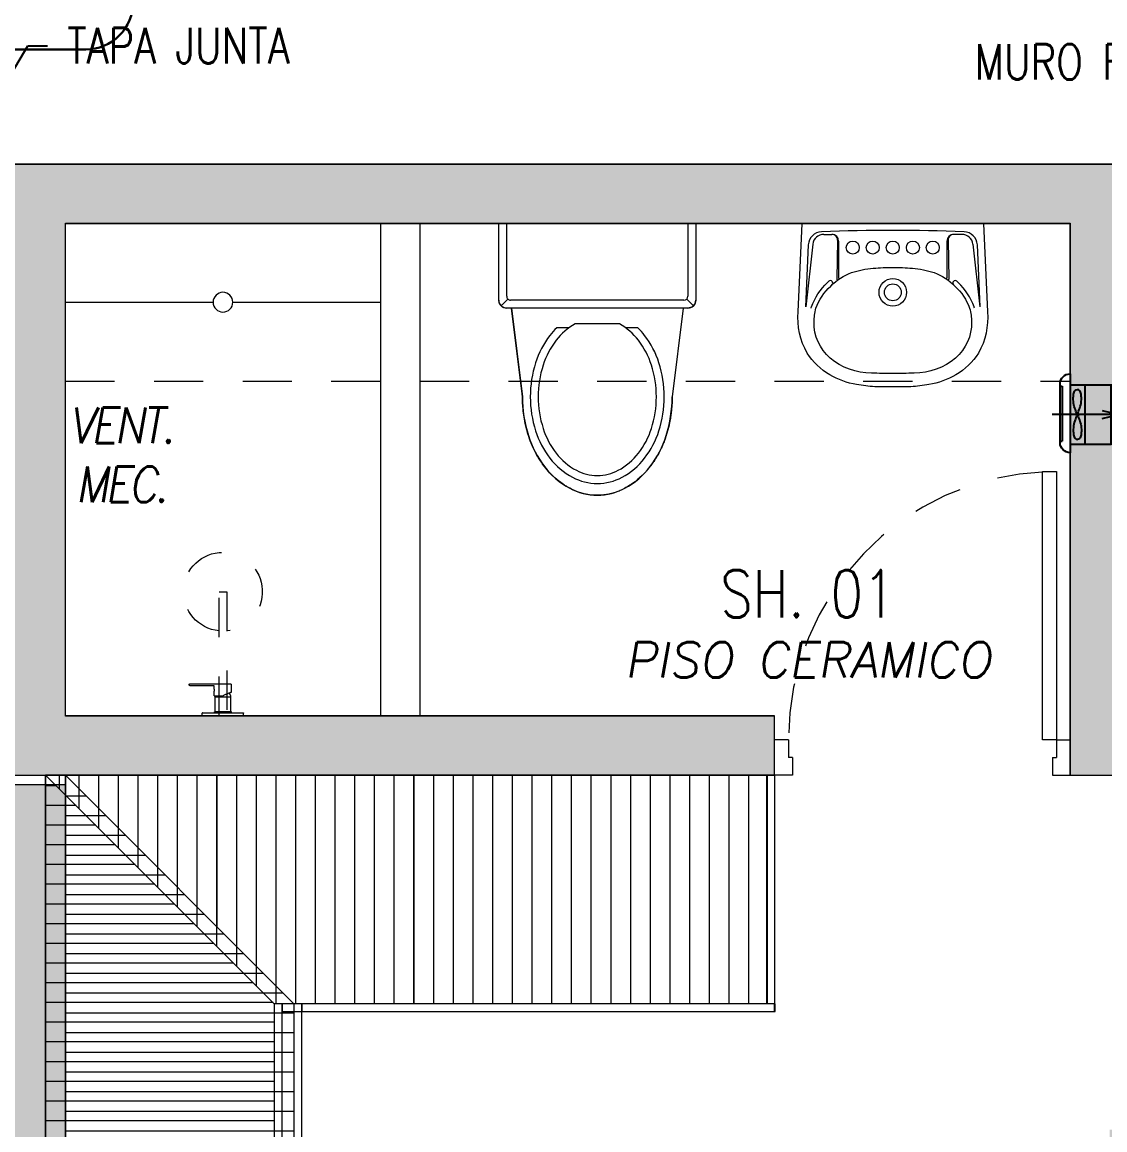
# Model space of a CAD drawing. Header units: millimetres. Extents: x -3 to 53, y -110 to 39.
# Drawn here: x 27.091 to 29.838, y 26.075 to 28.885 of the extents above; entities that cross this region are included whole.
import ezdxf
from ezdxf import colors
from ezdxf.entities.mleader import LeaderData, LeaderLine
from ezdxf.enums import TextEntityAlignment as Align
from ezdxf.math import Vec2, Vec3

# ---------------------------------------------------------------- set-up
doc = ezdxf.new("R2010")
doc.units = ezdxf.units.MM
doc.linetypes.add('HIDDEN2', pattern=[0.1875, 0.125, -0.0625])
for name, color, linetype in [('A-EST HATCH', 8, 'Continuous'), ('A-EST PLACAS', 8, 'Continuous'), ('A-LINEAS', 8, 'Continuous'), ('A-MURO BAJO', 8, 'Continuous'), ('A-PROYECCIONES', 8, 'HIDDEN2'), ('A-SANITARIOS', 8, 'Continuous'), ('A-TEXTO-ACABADO PISO', 8, 'Continuous'), ('A-TEXTO-INDICACIONES', 8, 'Continuous'), ('DLP_MOBILIARIO', 8, 'Continuous'), ('DLP_MOBILIARIO FIJO', 8, 'Continuous'), ('DLP_TEXTO AMBIENTE', 8, 'Continuous'), ('L-06_EQ-FIN-CONT', 8, 'Continuous'), ('L3 Equipos y Ductos', 8, 'Continuous'), ('L4 Linea mediana', 8, 'Continuous'), ('L6 Linea fina', 8, 'Continuous')]:
    doc.layers.add(name, color=color, linetype=linetype)
doc.layers.add('A-MUROS', color=8, linetype='Continuous', lineweight=30)
doc.layers.add('MQ.CANALI DYA', color=3, linetype='LINEAPERPEN', lineweight=30)
doc.styles.add('ROMANS', font='ROMANS.shx', dxfattribs={"oblique": 10})
doc.styles.get("Standard").update_dxf_attribs({"font": 'arial.ttf'})
doc.styles.add('TXT_COTAS', font='romans.shx', dxfattribs={"width": 0.8})
doc.linetypes.add('LINEAPERPEN', pattern='A,0.75,-0.2,["I",Standard,S=0.12,R=0.09,X=0,Y=-0.06],-0.25', length=1.2)

# ---------------------------------------------------------------- blocks, each defined once
blk = doc.blocks.new('EST.P1')
at = {"layer": 'A-EST HATCH', "lineweight": 0}
h = blk.add_hatch(color=8, dxfattribs=at)
h.dxf.hatch_style = 1
h.paths.add_polyline_path([(9.15, 0.06), (9.15, 6.125), (10.65, 6.125), (10.65, 5.375), (10.8, 5.375), (10.8, 6.325), (9, 6.325), (9, 5.45), (7.5, 5.45), (7.5, 5.95), (7.35, 5.95), (7.35, 5.25), (9, 5.25), (9, 0.06)])
h.paths.add_polyline_path([(30.25, 10.125), (28.65, 10.125), (28.65, 13.225), (29.85, 13.225), (29.85, 13.375), (28.5, 13.375), (28.5, 9.975), (30.25, 9.975)])
h.paths.add_polyline_path([(31.05, 13.375), (31.2, 13.375), (31.2, 9.975), (31.05, 9.975)])
h.paths.add_polyline_path([(36.55, 13.85), (36.85, 13.85), (36.85, 13.7), (36.7, 13.7), (36.7, 10.625), (36.55, 10.625)])
h.paths.add_polyline_path([(33.6, 13.225), (33.6, 10.125), (32, 10.125), (32, 9.975), (33.75, 9.975), (33.75, 13.375), (32.4, 13.375), (32.4, 13.225)])
h.paths.add_polyline_path([(42.85, 13.7), (43.45, 13.7), (43.45, 13.85), (42.7, 13.85), (42.7, 10.45), (43.85, 10.45), (43.85, 10.6), (42.85, 10.6)])
h.paths.add_polyline_path([(44.65, 13.85), (44.65, 10.45), (44.8, 10.45), (44.8, 13.85)])
h.paths.add_polyline_path([(45.6, 10.6), (47.2, 10.6), (47.2, 13.7), (46, 13.7), (46, 13.85), (47.35, 13.85), (47.35, 10.45), (45.6, 10.45)])
h.paths.add_polyline_path([(42.85, 0.15), (43.45, 0.15), (43.45, 0), (42.7, 0), (42.7, 3.4), (43.85, 3.4), (43.85, 3.25), (42.85, 3.25)])
h.paths.add_polyline_path([(44.65, 0), (44.65, 3.4), (44.8, 3.4), (44.8, 0)])
h.paths.add_polyline_path([(45.6, 3.25), (47.2, 3.25), (47.2, 0.15), (46, 0.15), (46, 0), (47.35, 0), (47.35, 3.4), (45.6, 3.4)])
h.paths.add_polyline_path([(40, 3.5), (39.85, 3.5), (39.85, 0.15), (39.7, 0.15), (39.7, 0), (40, 0)])
h.paths.add_polyline_path([(30.25, 3.725), (28.65, 3.725), (28.65, 0.625), (29.85, 0.625), (29.85, 0.475), (28.5, 0.475), (28.5, 3.875), (30.25, 3.875)])
h.paths.add_polyline_path([(31.05, 0.475), (31.2, 0.475), (31.2, 3.875), (31.05, 3.875)])
h.paths.add_polyline_path([(36.55, 0), (36.85, 0), (36.85, 0.15), (36.7, 0.15), (36.7, 3.225), (36.55, 3.225)])
h.paths.add_polyline_path([(33.6, 0.625), (33.6, 3.725), (32, 3.725), (32, 3.875), (33.75, 3.875), (33.75, 0.475), (32.4, 0.475), (32.4, 0.625)])
h.paths.add_polyline_path([(17.1, 10.125), (18.7, 10.125), (18.7, 13.225), (17.5, 13.225), (17.5, 13.375), (18.85, 13.375), (18.85, 9.975), (17.1, 9.975)])
h.paths.add_polyline_path([(16.3, 13.375), (16.15, 13.375), (16.15, 9.975), (16.3, 9.975)])
h.paths.add_polyline_path([(10.5, 13.85), (10.5, 13.7), (10.65, 13.7), (10.65, 10.625), (10.8, 10.625), (10.8, 13.85)])
h.paths.add_polyline_path([(13.75, 13.225), (13.75, 10.125), (15.35, 10.125), (15.35, 9.975), (13.6, 9.975), (13.6, 13.375), (14.95, 13.375), (14.95, 13.225)])
h.paths.add_polyline_path([(9, 8.6), (7.35, 8.6), (7.35, 7.9), (7.5, 7.9), (7.5, 8.4), (9, 8.4), (9, 7.525), (10.8, 7.525), (10.8, 8.475), (10.65, 8.475), (10.65, 7.725), (9.15, 7.725), (9.15, 13.79), (9, 13.79)])
h.paths.add_polyline_path([(4.5, 13.7), (3.9, 13.7), (3.9, 13.85), (4.65, 13.85), (4.65, 10.45), (3.5, 10.45), (3.5, 10.6), (4.5, 10.6)])
h.paths.add_polyline_path([(2.7, 13.85), (2.7, 10.45), (2.55, 10.45), (2.55, 13.85)])
h.paths.add_polyline_path([(1.75, 10.6), (0.15, 10.6), (0.15, 13.7), (1.35, 13.7), (1.35, 13.85), (0, 13.85), (0, 10.45), (1.75, 10.45)])
h.paths.add_polyline_path([(2.7, 0), (2.7, 3.4), (2.55, 3.4), (2.55, 0)])
h.paths.add_polyline_path([(1.75, 3.25), (0.15, 3.25), (0.15, 0.15), (1.35, 0.15), (1.35, 0), (0, 0), (0, 3.4), (1.75, 3.4)])
h.paths.add_polyline_path([(7.35, 3.5), (7.5, 3.5), (7.5, 0.15), (7.65, 0.15), (7.65, 0), (7.35, 0)])
h.paths.add_polyline_path([(17.1, 3.725), (18.7, 3.725), (18.7, 0.625), (17.5, 0.625), (17.5, 0.475), (18.85, 0.475), (18.85, 3.875), (17.1, 3.875)])
h.paths.add_polyline_path([(16.3, 0.475), (16.15, 0.475), (16.15, 3.875), (16.3, 3.875)])
h.paths.add_polyline_path([(10.8, 0), (10.5, 0), (10.5, 0.15), (10.65, 0.15), (10.65, 3.225), (10.8, 3.225)])
h.paths.add_polyline_path([(13.75, 0.625), (13.75, 3.725), (15.35, 3.725), (15.35, 3.875), (13.6, 3.875), (13.6, 0.475), (14.95, 0.475), (14.95, 0.625)])
h.paths.add_polyline_path([(38.35, 6.325), (36.55, 6.325), (36.55, 5.375), (36.7, 5.375), (36.7, 6.125), (38.2, 6.125), (38.2, 0.06), (38.35, 0.06), (38.35, 5.25), (40, 5.25), (40, 5.95), (39.85, 5.95), (39.85, 5.45), (38.35, 5.45)])
h.paths.add_polyline_path([(4.65, 0), (4.65, 3.4), (3.5, 3.4), (3.5, 3.25), (4.5, 3.25), (4.5, 0.15), (3.9, 0.15), (3.9, 0)])
h.paths.add_polyline_path([(1.7468, 8.35), (1.6, 8.35), (1.6, 9.55), (3.75, 9.55), (3.75, 9.4), (3.3, 9.4), (3.3, 7.8), (3.1, 7.8), (3.1, 9.4), (1.75, 9.4), (1.75, 8.35)], flags=17)
h.paths.add_polyline_path([(1.7468, 5.5), (1.6, 5.5), (1.6, 4.3), (3.75, 4.3), (3.75, 4.45), (3.3, 4.45), (3.3, 6.05), (3.1, 6.05), (3.1, 4.45), (1.75, 4.45), (1.75, 5.5)], flags=17)
h.paths.add_polyline_path([(7.5001, 7), (4.65, 7), (4.65, 9.55), (4.5, 9.55), (4.5, 7), (1.75, 7), (1.75, 7.6), (1.6, 7.6), (1.6, 7), (-1.15, 7), (-1.15, 11.05), (-1.35, 11.05), (-1.35, 2.8), (-1.15, 2.8), (-1.15, 6.85), (1.6, 6.85), (1.6, 6.25), (1.75, 6.25), (1.75, 6.85), (4.5, 6.85), (4.5, 4.3), (4.65, 4.3), (4.65, 6.85), (7.5001, 6.85)])
h.paths.add_polyline_path([(7.35, 13.85), (7.35, 10.35), (7.5, 10.35), (7.5, 13.7), (7.65, 13.7), (7.65, 13.85)])
h.paths.add_polyline_path([(38.35, 13.79), (38.35, 8.6), (40, 8.6), (40, 7.9), (39.85, 7.9), (39.85, 8.4), (38.35, 8.4), (38.35, 7.525), (36.55, 7.525), (36.55, 8.475), (36.7, 8.475), (36.7, 7.725), (38.2, 7.725), (38.2, 13.79)])
h.paths.add_polyline_path([(45.75, 7), (48.5, 7), (48.5, 11.05), (48.7, 11.05), (48.7, 2.8), (48.5, 2.8), (48.5, 6.85), (45.75, 6.85), (45.75, 6.25), (45.6, 6.25), (45.6, 6.85), (42.85, 6.85), (42.85, 4.3), (42.7, 4.3), (42.7, 6.85), (39.8499, 6.85), (39.8499, 7), (42.7, 7), (42.7, 9.55), (42.85, 9.55), (42.85, 7), (45.6, 7), (45.6, 7.6), (45.75, 7.6)])
h.paths.add_polyline_path([(40, 13.85), (39.7, 13.85), (39.7, 13.7), (39.85, 13.7), (39.85, 10.35), (40, 10.35)])
h.paths.add_polyline_path([(45.6032, 8.35), (45.75, 8.35), (45.75, 9.55), (43.6, 9.55), (43.6, 9.4), (44.05, 9.4), (44.05, 7.8), (44.25, 7.8), (44.25, 9.4), (45.6, 9.4), (45.6, 8.35)], flags=17)
h.paths.add_polyline_path([(45.6032, 5.5), (45.75, 5.5), (45.75, 4.3), (43.6, 4.3), (43.6, 4.45), (44.05, 4.45), (44.05, 6.05), (44.25, 6.05), (44.25, 4.45), (45.6, 4.45), (45.6, 5.5)], flags=17)
h.paths.add_polyline_path([(25.35, 7.525), (25.5, 7.525), (25.5, 11.225), (25.35, 11.225)])
h.paths.add_polyline_path([(21.1, 7.525), (11.7, 7.525), (11.7, 7.675), (15.25, 7.675), (15.25, 9.075), (15.45, 9.075), (15.45, 7.675), (18.35, 7.675), (18.35, 9.075), (18.5, 9.075), (18.5, 7.675), (20.9, 7.675), (20.9, 8.925), (19.25, 8.925), (19.25, 9.075), (21.525, 9.075), (21.525, 8.925), (21.1, 8.925)])
h.paths.add_polyline_path([(21.55, 7.525), (23.65, 7.525), (23.65, 7.675), (21.7, 7.675), (21.7, 11.075), (23.65, 11.075), (23.65, 11.225), (21.7, 11.225), (21.7, 13.375), (20.85, 13.375), (20.85, 13.225), (21.55, 13.225)])
h.paths.add_polyline_path([(26.25, 8.925), (26.25, 7.525), (35.65, 7.525), (35.65, 7.675), (32.1, 7.675), (32.1, 9.075), (31.9, 9.075), (31.9, 7.675), (29, 7.675), (29, 9.075), (28.85, 9.075), (28.85, 7.675), (26.45, 7.675), (26.45, 8.925), (28.1, 8.925), (28.1, 9.075), (25.875, 9.075), (25.875, 8.925)])
h.paths.add_polyline_path([(25.85, 13.225), (26.5, 13.225), (26.5, 13.375), (25.65, 13.375), (25.65, 7.525), (25.85, 7.525)])
h.paths.add_polyline_path([(25.65, 4.75), (25.65, 0.475), (26.5, 0.475), (26.5, 0.625), (25.85, 0.625), (25.85, 4.75)])
h.paths.add_polyline_path([(27.65, 4.775), (27.65, 4.925), (25.85, 4.925), (25.85, 6.175), (28.4, 6.175), (28.4, 4.775), (28.55, 4.775), (28.55, 6.175), (31.9, 6.175), (31.9, 4.775), (32.1, 4.775), (32.1, 6.175), (35.65, 6.175), (35.65, 6.325), (25.65, 6.325), (25.65, 4.775)])
h.paths.add_polyline_path([(19.7, 4.775), (19.7, 4.925), (21.5, 4.925), (21.5, 6.175), (18.95, 6.175), (18.95, 4.775), (18.8, 4.775), (18.8, 6.175), (15.45, 6.175), (15.45, 4.775), (15.25, 4.775), (15.25, 6.175), (11.7, 6.175), (11.7, 6.325), (21.7, 6.325), (21.7, 4.775)])
h.paths.add_polyline_path([(22.7, 1.025), (25.35, 1.025), (25.35, 3.675), (23, 3.675), (23, 4.225), (22.7, 4.225), (22.7, 4.375), (23.15, 4.375), (23.15, 3.825), (25.35, 3.825), (25.35, 6.175), (24.15, 6.175), (24.15, 6.325), (25.5, 6.325), (25.5, 0.875), (22.7, 0.875)])
h.paths.add_polyline_path([(21.7, 0.475), (20.85, 0.475), (20.85, 0.625), (21.55, 0.625), (21.55, 4.75), (21.7, 4.75)])
at = {"layer": 'A-EST PLACAS', "color": 8, "lineweight": 0}
for points in [[(27.65, 4.775), (27.65, 4.925), (25.85, 4.925), (25.85, 6.175), (28.4, 6.175), (28.4, 4.775), (28.55, 4.775), (28.55, 6.175), (31.9, 6.175), (31.9, 4.775), (32.1, 4.775), (32.1, 6.175), (35.65, 6.175), (35.65, 6.325), (25.65, 6.325), (25.65, 4.775)], [(25.65, 4.75), (25.65, 0.475), (26.5, 0.475), (26.5, 0.625), (25.85, 0.625), (25.85, 4.75)]]:
    blk.add_lwpolyline(points, close=True, dxfattribs=at)
blk = doc.blocks.new('SIFON JET_PLANTA')
at = {"color": 8, "lineweight": 0, "extrusion": (-2.64698e-23, 6.61744e-24, -1)}
for p, q in [((-0.215, 0.2278, 0), (-0.2149, 0.2323, 0)), ((-0.215, 0.2234, 0), (-0.215, 0.2278, 0)), ((-0.2149, 0.2323, 0), (-0.2142, 0.2356, 0)), ((-0.2142, 0.2356, 0), (-0.2129, 0.239, 0)), ((-0.2129, 0.239, 0), (-0.211, 0.2419, 0)), ((-0.211, 0.2419, 0), (-0.2091, 0.2441, 0)), ((-0.2091, 0.2441, 0), (-0.2077, 0.2455, 0)), ((-0.2077, 0.2455, 0), (-0.2055, 0.247, 0)), ((-0.2055, 0.247, 0), (-0.2007, 0.2492, 0)), ((-0.2007, 0.2492, 0), (-0.195, 0.25, 0)), ((-0.195, 0.25, 0), (-0.195, 0.25, 0)), ((-0.195, 0.25, 0), (-0.1605, 0.25, 0)), ((-0.1605, 0.25, 0), (-0.0975, 0.25, 0)), ((-0.0975, 0.25, 0), (-0.0323, 0.25, 0)), ((-0.0323, 0.25, 0), (0, 0.25, 0)), ((0, 0.25, 0), (0, -0.25, 0)), ((-0.4322, 0.191, 0), (-0.215, 0.2181, 0)), ((-0.215, 0.2181, 0), (-0.215, 0.2234, 0)), ((-0.5693, 0.1629, 0), (-0.5517, 0.1703, 0)), ((-0.5517, 0.1703, 0), (-0.5465, 0.1722, 0)), ((-0.5465, 0.1722, 0), (-0.5385, 0.1749, 0)), ((-0.5385, 0.1749, 0), (-0.5346, 0.176, 0)), ((-0.5346, 0.176, 0), (-0.5265, 0.1784, 0)), ((-0.5265, 0.1784, 0), (-0.5216, 0.1797, 0)), ((-0.5216, 0.1797, 0), (-0.5148, 0.1813, 0)), ((-0.5148, 0.1813, 0), (-0.5079, 0.1829, 0)), ((-0.5079, 0.1829, 0), (-0.5016, 0.1842, 0)), ((-0.5016, 0.1842, 0), (-0.4865, 0.1867, 0)), ((-0.4865, 0.1867, 0), (-0.4763, 0.188, 0)), ((-0.4763, 0.188, 0), (-0.4726, 0.1884, 0)), ((-0.4726, 0.1884, 0), (-0.4636, 0.1892, 0)), ((-0.4636, 0.1892, 0), (-0.4549, 0.1897, 0)), ((-0.4549, 0.1897, 0), (-0.449, 0.1899, 0)), ((-0.449, 0.1899, 0), (-0.44, 0.19, 0)), ((-0.44, 0.19, 0), (-0.4322, 0.191, 0)), ((-0.6106, 0.1389, 0), (-0.6061, 0.142, 0)), ((-0.6061, 0.142, 0), (-0.6, 0.1461, 0)), ((-0.6, 0.1461, 0), (-0.5963, 0.1484, 0)), ((-0.5963, 0.1484, 0), (-0.5908, 0.1517, 0)), ((-0.5908, 0.1517, 0), (-0.5862, 0.1543, 0)), ((-0.5862, 0.1543, 0), (-0.5794, 0.158, 0)), ((-0.5794, 0.158, 0), (-0.5693, 0.1629, 0)), ((-0.6453, 0.108, 0), (-0.6386, 0.1152, 0)), ((-0.6386, 0.1152, 0), (-0.6326, 0.121, 0)), ((-0.6326, 0.121, 0), (-0.6299, 0.1235, 0)), ((-0.6299, 0.1235, 0), (-0.6251, 0.1276, 0)), ((-0.6251, 0.1276, 0), (-0.6206, 0.1314, 0)), ((-0.6206, 0.1314, 0), (-0.6168, 0.1344, 0)), ((-0.6168, 0.1344, 0), (-0.6106, 0.1389, 0)), ((-0.665, 0.082, 0), (-0.6634, 0.0845, 0)), ((-0.6634, 0.0845, 0), (-0.6611, 0.088, 0)), ((-0.6611, 0.088, 0), (-0.657, 0.0936, 0)), ((-0.657, 0.0936, 0), (-0.6534, 0.0984, 0)), ((-0.657, 0.0936, 0), (-0.657, 0.0936, 0)), ((-0.6534, 0.0984, 0), (-0.6503, 0.1023, 0)), ((-0.6534, 0.0984, 0), (-0.6534, 0.0984, 0)), ((-0.6503, 0.1023, 0), (-0.6453, 0.108, 0)), ((-0.6793, 0.0547, 0), (-0.6779, 0.0582, 0)), ((-0.6779, 0.0582, 0), (-0.6745, 0.0655, 0)), ((-0.6745, 0.0655, 0), (-0.6722, 0.0699, 0)), ((-0.6745, 0.0655, 0), (-0.6745, 0.0655, 0)), ((-0.6722, 0.0699, 0), (-0.6705, 0.0728, 0)), ((-0.6705, 0.0728, 0), (-0.669, 0.0755, 0)), ((-0.669, 0.0755, 0), (-0.6672, 0.0785, 0)), ((-0.6672, 0.0785, 0), (-0.665, 0.082, 0)), ((-0.6881, 0.0236, 0), (-0.6872, 0.0284, 0)), ((-0.6872, 0.0284, 0), (-0.6867, 0.031, 0)), ((-0.6867, 0.031, 0), (-0.6855, 0.0361, 0)), ((-0.6855, 0.0361, 0), (-0.6838, 0.0421, 0)), ((-0.6855, 0.0361, 0), (-0.6855, 0.0361, 0)), ((-0.6838, 0.0421, 0), (-0.6819, 0.048, 0)), ((-0.6838, 0.0421, 0), (-0.6838, 0.0421, 0)), ((-0.6819, 0.048, 0), (-0.6804, 0.0521, 0)), ((-0.6804, 0.0521, 0), (-0.6793, 0.0547, 0)), ((-0.69, 0, 0), (-0.6899, 0.0044, 0)), ((-0.6899, 0.0044, 0), (-0.6897, 0.0096, 0)), ((-0.6897, 0.0096, 0), (-0.6893, 0.014, 0)), ((-0.6893, 0.014, 0), (-0.6887, 0.0194, 0)), ((-0.6887, 0.0194, 0), (-0.6881, 0.0236, 0)), ((-0.6881, 0.0236, 0), (-0.6881, 0.0236, 0)), ((-0.6899, -0.0065, 0), (-0.69, 0, 0)), ((-0.6896, -0.0111, 0), (-0.6899, -0.0065, 0)), ((-0.6891, -0.0164, 0), (-0.6896, -0.0111, 0)), ((-0.6881, -0.0232, 0), (-0.6891, -0.0164, 0)), ((-0.6876, -0.0264, 0), (-0.6881, -0.0232, 0)), ((-0.687, -0.0296, 0), (-0.6876, -0.0264, 0)), ((-0.6864, -0.0321, 0), (-0.687, -0.0296, 0)), ((-0.6855, -0.0361, 0), (-0.6864, -0.0321, 0)), ((-0.6838, -0.0419, 0), (-0.6855, -0.0361, 0)), ((-0.6827, -0.0457, 0), (-0.6838, -0.0419, 0)), ((-0.6814, -0.0492, 0), (-0.6827, -0.0457, 0)), ((-0.6803, -0.0522, 0), (-0.6814, -0.0492, 0)), ((-0.6792, -0.0551, 0), (-0.6803, -0.0522, 0)), ((-0.6779, -0.0581, 0), (-0.6792, -0.0551, 0)), ((-0.677, -0.0602, 0), (-0.6779, -0.0581, 0)), ((-0.6751, -0.0642, 0), (-0.677, -0.0602, 0)), ((-0.6722, -0.0699, 0), (-0.6751, -0.0642, 0)), ((-0.6706, -0.0727, 0), (-0.6722, -0.0699, 0)), ((-0.6679, -0.0774, 0), (-0.6706, -0.0727, 0)), ((-0.6646, -0.0826, 0), (-0.6679, -0.0774, 0)), ((-0.6623, -0.0862, 0), (-0.6646, -0.0826, 0)), ((-0.6599, -0.0897, 0), (-0.6623, -0.0862, 0)), ((-0.6554, -0.0958, 0), (-0.6599, -0.0897, 0)), ((-0.6494, -0.1032, 0), (-0.6554, -0.0958, 0)), ((-0.6458, -0.1074, 0), (-0.6494, -0.1032, 0)), ((-0.64, -0.1137, 0), (-0.6458, -0.1074, 0)), ((-0.6379, -0.1158, 0), (-0.64, -0.1137, 0)), ((-0.6347, -0.119, 0), (-0.6379, -0.1158, 0)), ((-0.6335, -0.1201, 0), (-0.6347, -0.119, 0)), ((-0.6347, -0.119, 0), (-0.6347, -0.119, 0)), ((-0.6318, -0.1217, 0), (-0.6335, -0.1201, 0)), ((-0.6305, -0.123, 0), (-0.6318, -0.1217, 0)), ((-0.6318, -0.1217, 0), (-0.6318, -0.1217, 0)), ((-0.6288, -0.1244, 0), (-0.6305, -0.123, 0)), ((-0.6276, -0.1255, 0), (-0.6288, -0.1244, 0)), ((-0.6262, -0.1268, 0), (-0.6276, -0.1255, 0)), ((-0.6245, -0.1281, 0), (-0.6262, -0.1268, 0)), ((-0.6235, -0.1291, 0), (-0.6245, -0.1281, 0)), ((-0.6245, -0.1281, 0), (-0.6245, -0.1281, 0)), ((-0.6223, -0.13, 0), (-0.6235, -0.1291, 0)), ((-0.6215, -0.1307, 0), (-0.6223, -0.13, 0)), ((-0.6204, -0.1315, 0), (-0.6215, -0.1307, 0)), ((-0.6193, -0.1324, 0), (-0.6204, -0.1315, 0)), ((-0.6179, -0.1335, 0), (-0.6193, -0.1324, 0)), ((-0.6168, -0.1344, 0), (-0.6179, -0.1335, 0)), ((-0.6153, -0.1355, 0), (-0.6168, -0.1344, 0)), ((-0.6142, -0.1363, 0), (-0.6153, -0.1355, 0)), ((-0.612, -0.1379, 0), (-0.6142, -0.1363, 0)), ((-0.6086, -0.1403, 0), (-0.612, -0.1379, 0)), ((-0.607, -0.1415, 0), (-0.6086, -0.1403, 0)), ((-0.6058, -0.1422, 0), (-0.607, -0.1415, 0)), ((-0.6039, -0.1435, 0), (-0.6058, -0.1422, 0)), ((-0.602, -0.1448, 0), (-0.6039, -0.1435, 0)), ((-0.6004, -0.1458, 0), (-0.602, -0.1448, 0)), ((-0.5987, -0.1469, 0), (-0.6004, -0.1458, 0)), ((-0.5964, -0.1483, 0), (-0.5987, -0.1469, 0)), ((-0.595, -0.1492, 0), (-0.5964, -0.1483, 0)), ((-0.5936, -0.15, 0), (-0.595, -0.1492, 0)), ((-0.5918, -0.1511, 0), (-0.5936, -0.15, 0)), ((-0.5896, -0.1524, 0), (-0.5918, -0.1511, 0)), ((-0.5871, -0.1538, 0), (-0.5896, -0.1524, 0)), ((-0.5833, -0.1559, 0), (-0.5871, -0.1538, 0)), ((-0.5781, -0.1587, 0), (-0.5833, -0.1559, 0)), ((-0.5759, -0.1598, 0), (-0.5781, -0.1587, 0)), ((-0.5738, -0.1608, 0), (-0.5759, -0.1598, 0)), ((-0.5702, -0.1625, 0), (-0.5738, -0.1608, 0)), ((-0.5675, -0.1637, 0), (-0.5702, -0.1625, 0)), ((-0.5659, -0.1645, 0), (-0.5675, -0.1637, 0)), ((-0.5644, -0.1652, 0), (-0.5659, -0.1645, 0)), ((-0.5614, -0.1664, 0), (-0.5644, -0.1652, 0)), ((-0.5598, -0.1671, 0), (-0.5614, -0.1664, 0)), ((-0.5568, -0.1683, 0), (-0.5598, -0.1671, 0)), ((-0.5543, -0.1693, 0), (-0.5568, -0.1683, 0)), ((-0.551, -0.1706, 0), (-0.5543, -0.1693, 0)), ((-0.5491, -0.1713, 0), (-0.551, -0.1706, 0)), ((-0.5465, -0.1722, 0), (-0.5491, -0.1713, 0)), ((-0.5449, -0.1728, 0), (-0.5465, -0.1722, 0)), ((-0.5428, -0.1735, 0), (-0.5449, -0.1728, 0)), ((-0.5412, -0.174, 0), (-0.5428, -0.1735, 0)), ((-0.5385, -0.1749, 0), (-0.5412, -0.174, 0)), ((-0.5352, -0.1759, 0), (-0.5385, -0.1749, 0)), ((-0.5385, -0.1749, 0), (-0.5385, -0.1749, 0)), ((-0.5321, -0.1768, 0), (-0.5352, -0.1759, 0)), ((-0.5296, -0.1775, 0), (-0.5321, -0.1768, 0)), ((-0.5267, -0.1783, 0), (-0.5296, -0.1775, 0)), ((-0.5238, -0.1791, 0), (-0.5267, -0.1783, 0)), ((-0.5267, -0.1783, 0), (-0.5267, -0.1783, 0)), ((-0.5217, -0.1796, 0), (-0.5238, -0.1791, 0)), ((-0.5177, -0.1807, 0), (-0.5217, -0.1796, 0)), ((-0.5151, -0.1813, 0), (-0.5177, -0.1807, 0)), ((-0.5118, -0.1821, 0), (-0.5151, -0.1813, 0)), ((-0.5094, -0.1826, 0), (-0.5118, -0.1821, 0)), ((-0.5066, -0.1832, 0), (-0.5094, -0.1826, 0)), ((-0.5022, -0.184, 0), (-0.5066, -0.1832, 0)), ((-0.4974, -0.1849, 0), (-0.5022, -0.184, 0)), ((-0.495, -0.1854, 0), (-0.4974, -0.1849, 0)), ((-0.4974, -0.1849, 0), (-0.4974, -0.1849, 0)), ((-0.4936, -0.1856, 0), (-0.495, -0.1854, 0)), ((-0.4916, -0.1859, 0), (-0.4936, -0.1856, 0)), ((-0.4884, -0.1864, 0), (-0.4916, -0.1859, 0)), ((-0.4862, -0.1867, 0), (-0.4884, -0.1864, 0)), ((-0.4824, -0.1872, 0), (-0.4862, -0.1867, 0)), ((-0.4812, -0.1874, 0), (-0.4824, -0.1872, 0)), ((-0.4785, -0.1877, 0), (-0.4812, -0.1874, 0)), ((-0.4761, -0.188, 0), (-0.4785, -0.1877, 0)), ((-0.4735, -0.1883, 0), (-0.4761, -0.188, 0)), ((-0.4695, -0.1887, 0), (-0.4735, -0.1883, 0)), ((-0.4651, -0.189, 0), (-0.4695, -0.1887, 0)), ((-0.4639, -0.1891, 0), (-0.4651, -0.189, 0)), ((-0.4651, -0.189, 0), (-0.4651, -0.189, 0)), ((-0.4619, -0.1893, 0), (-0.4639, -0.1891, 0)), ((-0.4592, -0.1894, 0), (-0.4619, -0.1893, 0)), ((-0.4568, -0.1896, 0), (-0.4592, -0.1894, 0)), ((-0.455, -0.1897, 0), (-0.4568, -0.1896, 0)), ((-0.4518, -0.1898, 0), (-0.455, -0.1897, 0)), ((-0.449, -0.1899, 0), (-0.4518, -0.1898, 0)), ((-0.4467, -0.1899, 0), (-0.449, -0.1899, 0)), ((-0.4428, -0.19, 0), (-0.4467, -0.1899, 0)), ((-0.44, -0.19, 0), (-0.4428, -0.19, 0)), ((-0.215, -0.2181, 0), (-0.44, -0.19, 0)), ((-0.215, -0.227, 0), (-0.215, -0.2181, 0)), ((-0.215, -0.23, 0), (-0.215, -0.227, 0)), ((-0.2147, -0.2335, 0), (-0.215, -0.23, 0)), ((-0.2138, -0.2369, 0), (-0.2147, -0.2335, 0)), ((-0.2126, -0.2395, 0), (-0.2138, -0.2369, 0)), ((-0.2138, -0.2369, 0), (-0.2138, -0.2369, 0)), ((-0.2108, -0.2423, 0), (-0.2126, -0.2395, 0)), ((-0.2126, -0.2395, 0), (-0.2126, -0.2395, 0)), ((-0.2091, -0.2441, 0), (-0.2108, -0.2423, 0)), ((-0.2108, -0.2423, 0), (-0.2108, -0.2423, 0)), ((-0.2108, -0.2423, 0), (-0.2108, -0.2423, 0)), ((-0.209, -0.244, 0), (-0.2091, -0.2441, 0)), ((-0.2067, -0.2462, 0), (-0.209, -0.244, 0)), ((-0.209, -0.244, 0), (-0.209, -0.244, 0)), ((-0.2029, -0.2484, 0), (-0.2067, -0.2462, 0)), ((-0.2067, -0.2462, 0), (-0.2067, -0.2462, 0)), ((-0.1995, -0.2495, 0), (-0.2029, -0.2484, 0)), ((-0.2029, -0.2484, 0), (-0.2029, -0.2484, 0)), ((-0.195, -0.25, 0), (-0.1995, -0.2495, 0)), ((0, -0.25, 0), (-0.195, -0.25, 0))]:
    blk.add_line(p, q, dxfattribs=at)
at = {"color": 8, "lineweight": 0}
for p, q in [((-0.215, -0.23, 0), (-0.215, 0.23, 0)), ((-0.2091, 0.2441, 0), (-0.1921, 0.2271, 0)), ((-0.195, 0.25, 0), (0, 0.25, 0)), ((-0.185, 0.23, 0), (0, 0.23, 0)), ((0, 0.25, 0), (0, -0.25, 0)), ((-0.215, 0.2181, 0), (-0.44, 0.19, 0)), ((-0.195, -0.22, 0), (-0.195, 0.22, 0)), ((-0.265, 0.0718, 0), (-0.265, 0.1028, 0)), ((-0.255, -0.0562, 0), (-0.255, 0.0562, 0)), ((-0.265, -0.1028, 0), (-0.265, -0.0718, 0)), ((-0.215, -0.2181, 0), (-0.44, -0.19, 0)), ((-0.2091, -0.2441, 0), (-0.1921, -0.2271, 0)), ((0, -0.25, 0), (-0.195, -0.25, 0)), ((0, -0.23, 0), (-0.185, -0.23, 0))]:
    blk.add_line(p, q, dxfattribs=at)
at = {"color": 8, "lineweight": 0, "elevation": 0}
for points in [[(-0.265, 0.1028, 0.0362), (-0.2844, 0.1202, 0.08725), (-0.3535, 0.1565, 0.077598), (-0.44, 0.17, 0.077598), (-0.5265, 0.1565, 0.08725), (-0.5956, 0.1202, 0.105601), (-0.6443, 0.0627, 0.12364), (-0.66, 0, 0.12364), (-0.6443, -0.0627, 0.105601), (-0.5956, -0.1202, 0.08725), (-0.5265, -0.1565, 0.077598), (-0.44, -0.17, 0.077598)], [(-0.255, 0.0562, 0.100268), (-0.2967, 0.1044, 0.08725), (-0.3596, 0.1374, 0.077598), (-0.44, 0.15, 0.077598), (-0.5204, 0.1374, 0.08725), (-0.5833, 0.1044, 0.105601), (-0.6266, 0.0532, 0.12364), (-0.64, 0, 0.12364), (-0.6266, -0.0532, 0.105601), (-0.5833, -0.1044, 0.08725), (-0.5204, -0.1374, 0.077598), (-0.44, -0.15, 0.077598)], [(-0.44, -0.15, 0.077598), (-0.3596, -0.1374, 0.08725), (-0.2967, -0.1044, 0.100268), (-0.255, -0.0562, 0.12364)], [(-0.44, -0.17, 0.077598), (-0.3535, -0.1565, 0.08725), (-0.2844, -0.1202, 0.0362), (-0.265, -0.1028, 0.12364)]]:
    blk.add_lwpolyline(points, format="xyb", dxfattribs=at)
at = {"color": 8, "lineweight": 0}
for centre, radius, start, end in [((-0.195, 0.23, 0), 0.02, 90, 180), ((-0.185, 0.22, 0), 0.01, 90, 180), ((-0.4613, -0.0702, 0), 0.257, 107.4741, 127.2348), ((-0.44, -0.1379, 0), 0.3279, 90, 107.4741), ((-0.4939, -0.0273, 0), 0.203, 127.2348, 151.4088), ((-0.544, 0, 0), 0.146, 151.4088, 180), ((-0.544, 0, 0), 0.146, 180, 208.5912), ((-0.4939, 0.0273, 0), 0.203, 208.5912, 232.7652), ((-0.4613, 0.0702, 0), 0.257, 232.7652, 252.5259), ((-0.44, 0.1379, 0), 0.3279, 252.5259, 270), ((-0.185, -0.22, 0), 0.01, 180, 270), ((-0.195, -0.23, 0), 0.02, 180, 270)]:
    blk.add_arc(centre, radius, start, end, dxfattribs=at)
blk = doc.blocks.new('BOWL-ITALGRIF_VARADERO_01')
at = {"color": 8, "lineweight": 0}
for p, q in [((-0.2032, -0.1971), (-0.2208, -0.038)), ((0.2032, -0.1971), (0.2208, -0.038)), ((-0.1404, -0.2077), (-0.1424, -0.1083)), ((-0.1375, -0.205), (-0.1375, -0.1117)), ((0.1375, -0.205), (0.1375, -0.1117)), ((0.1404, -0.2077), (0.1424, -0.1083)), ((-0.1753, -0.222), (-0.1544, -0.222)), ((0.1753, -0.222), (0.1544, -0.222))]:
    blk.add_line(p, q, dxfattribs=at)
for points in [[(-0.0917, 0.1589, -0.02989), (-0.0456, 0.1646, -0.007822), (0.0456, 0.1646, -0.02989), (0.0918, 0.1589, -0.091737), (0.1601, 0.1343, -0.112496), (0.2175, 0.0792, -0.147885), (0.2402, -0.0257), (0.23, -0.25), (-0.23, -0.25), (-0.2402, -0.0257, -0.147885), (-0.2175, 0.0792, -0.112496), (-0.1601, 0.1343, -0.091737)], [(-0.0496, -0.1363, -0.062677), (-0.1048, -0.1249, -0.110639), (-0.1576, -0.091, -0.120976), (-0.195, -0.0344, -0.061198), (-0.2, 0, -0.21707), (-0.1593, 0.092, -0.174983), (-0.0545, 0.1298, -0.010618), (0, 0.131, -0.010618), (0.0545, 0.1298, -0.174983), (0.1593, 0.092, -0.21707), (0.2, 0, -0.061198), (0.195, -0.0344, -0.120976), (0.1576, -0.091, -0.110639), (0.1048, -0.1249, -0.062677), (0.0496, -0.1363, -0.017583), (0, -0.138, -0.017583)]]:
    blk.add_lwpolyline(points, format="xyb", close=True, dxfattribs=at)
for points in [[(-0.2216, -0.0381), (-0.2145, -0.1954, 0.390823), (-0.1807, -0.2288, 0.017524), (0.1807, -0.2288, 0.390823), (0.2145, -0.1954), (0.2216, -0.0381)], [(-0.2072, -0.035, 0.005), (-0.2064, -0.038, 0.121292), (-0.166, -0.0996, 0.007977), (-0.1624, -0.1031)], [(0.2072, -0.035, -0.005), (0.2064, -0.038, -0.121292), (0.166, -0.0996, -0.007977), (0.1624, -0.1031)]]:
    blk.add_lwpolyline(points, format="xyb", dxfattribs=at)
for centre, radius in [((0, -0.075), 0.035), ((0, -0.075), 0.0215), ((-0.1015, -0.1885), 0.0165), ((-0.051, -0.1885), 0.0165), ((0, -0.1885), 0.0165), ((0.051, -0.1885), 0.0165), ((0.1015, -0.1885), 0.0165)]:
    blk.add_circle(centre, radius, dxfattribs=at)
for centre, radius, start, end in [((-0.1583, -0.0987), 0.006, 226.6431, 46.6431), ((-0.1404, -0.1083), 0.002, 54.3619, 181.1374), ((-0.1355, -0.1117), 0.002, 56.7109, 180), ((0.1355, -0.1117), 0.002, 0, 123.2891), ((0.1404, -0.1083), 0.002, 358.8626, 125.6381), ((0.1583, -0.0987), 0.006, 133.3569, 313.3569), ((0.1048, -0.1249), 9.094947017729287e-16, 0, 217.6714), ((-0.1753, -0.194), 0.028, 186.3111, 270), ((-0.1545, -0.205), 0.017, 270, 0), ((-0.1544, -0.208), 0.014, 270, 1.1374), ((0.1545, -0.205), 0.017, 180, 270), ((0.1544, -0.208), 0.014, 178.8626, 270), ((0.1753, -0.194), 0.028, 270, 353.6889)]:
    blk.add_arc(centre, radius, start, end, dxfattribs=at)
blk = doc.blocks.new('*U144')
at = {"color": 8, "lineweight": 0}
for p, q in [((0.01, 0.705), (0.01, 0.75)), ((0.1, 0.715), (0.1, 0.75)), ((0.055, 0.705), (0.01, 0.705)), ((0.1, 0.715), (0.055, 0.715)), ((0.055, 0.705), (0.055, 0.715)), ((0.055, 0.045), (0.01, 0.045)), ((0.01, 0.045), (0.01, 0)), ((0.055, 0.045), (0.055, 0.035)), ((0.1, 0.035), (0.055, 0.035)), ((0.1, 0.035), (0.1, 0))]:
    blk.add_line(p, q, dxfattribs=at)
blk.add_lwpolyline([(0.78, 0.07), (0.78, 0.035), (0.1, 0.035), (0.1, 0.07)], close=True, dxfattribs=at)
at = {"color": 8, "linetype": 'HIDDEN2', "lineweight": 0}
blk.add_arc((0.0996, 0.0341), 0.6809, 2.2301, 89.9672, dxfattribs=at)
blk = doc.blocks.new('ducha marsano')
at = {"color": 8, "linetype": 'HIDDEN2', "lineweight": 0, "ltscale": 0.5, "extrusion": (-4.9425e-10, -7.91123e-10, -1)}
for p, q in [((-0.01, 0), (0.01, 0)), ((0.01, 0), (0.01, -0.3155)), ((-0.01, -0.3155), (-0.01, 0)), ((0.0225, -0.0515), (-0.0001, -0.0515)), ((0.0225, -0.0515), (0.0225, -0.0627)), ((-0.0205, -0.08), (-0.0205, -0.0601)), ((0.021, -0.0815), (-0.019, -0.0815)), ((-0.0155, -0.058), (-0.0157, -0.058)), ((0.025, -0.0815), (0.021, -0.0815)), ((0.0225, -0.0682), (0.0225, -0.077)), ((0.0225, -0.077), (0.025, -0.077)), ((0.025, -0.077), (0.0771, -0.077)), ((0.0771, -0.0815), (0.025, -0.0815)), ((0.0771, -0.077), (0.0816, -0.077)), ((0.0816, -0.0815), (0.0771, -0.0815)), ((0.0816, -0.077), (0.082, -0.077)), ((0.082, -0.0815), (0.0816, -0.0815)), ((0.082, -0.077), (0.084, -0.077)), ((0.084, -0.0815), (0.082, -0.0815)), ((0.0855, -0.0785), (0.0855, -0.08)), ((0.01, -0.3155), (-0.01, -0.3155))]:
    blk.add_line(p, q, dxfattribs=at)
for centre, radius, start, end in [((-0.0004, -0.0462), 0.02, 323.9581, 354.9298), ((0.0004, -0.0462), 0.02, 185.0702, 195.2705), ((0.019, -0.08), 0.0015, 270, 360), ((-0.084, -0.0785), 0.0015, 90, 180), ((-0.084, -0.08), 0.0015, 180, 270), ((0, -0.3155), 0.1, 95.7392, 84.2608)]:
    blk.add_arc(centre, radius, start, end, dxfattribs=at)
at = {"color": 8, "linetype": 'HIDDEN2', "lineweight": 0, "ltscale": 0.5, "extrusion": (-4.94252e-10, -7.91124e-10, -1)}
blk.add_ellipse((0, -0.0515), major_axis=(-0.0225, -0.0095), ratio=0.001448, start_param=0.425436, end_param=1.567366, dxfattribs=at)
at = {"color": 8, "linetype": 'HIDDEN2', "lineweight": 0, "ltscale": 0.5}
for points, degree in [([(-0.0305, 0), (0, 0), (0.0305, 0)], 2), ([(0.0305, 0), (0.0415, 0), (0.0525, 0)], 2), ([(0.0525, 0), (0.0525, -0.0038), (0.0525, -0.0075)], 2), ([(-0.0525, 0), (-0.0525, -0.0038), (-0.0525, -0.0075)], 2), ([(-0.0525, 0), (-0.0415, 0), (-0.0305, 0)], 2), ([(-0.0525, -0.0075), (-0.0525, -0.0075), (-0.0525, -0.0075)], 2), ([(0.0305, -0.008), (0, -0.008), (-0.0305, -0.008)], 2), ([(-0.0215, -0.008), (-0.0215, -0.0093), (-0.0215, -0.0105)], 2), ([(-0.021, -0.011), (-0.007, -0.011), (0.007, -0.011), (0.021, -0.011)], 3), ([(-0.02, -0.011), (-0.02, -0.0294), (-0.02, -0.0477)], 2), ([(0.02, -0.011), (0.02, -0.0294), (0.02, -0.0477)], 2), ([(0.0215, -0.008), (0.0215, -0.0093), (0.0215, -0.0105)], 2), ([(-0.0197, -0.048), (0, -0.048), (0.0197, -0.048)], 2)]:
    blk.add_open_spline(points, degree=degree, dxfattribs=at)
for points, weights in [([(-0.0525, -0.0075), (-0.0525, -0.0075), (-0.0525, -0.0075)], [1, 0.990847086912, 0.982266230892]), ([(-0.052, -0.008), (-0.0525, -0.008), (-0.0525, -0.0075)], [1, 0.707106781193, 1]), ([(-0.0215, -0.0105), (-0.0215, -0.011), (-0.021, -0.011)], [1, 0.70710678154, 1]), ([(0.0211, -0.011), (0.0211, -0.011), (0.021, -0.011)], [1, 0.992411795776, 1]), ([(0.052, -0.008), (0.0521, -0.008), (0.0521, -0.008)], [1, 0.992411795771, 1]), ([(-0.02, -0.0477), (-0.02, -0.048), (-0.0197, -0.048)], [1, 0.707106780138, 1]), ([(0.02, -0.0477), (0.02, -0.048), (0.0197, -0.048)], [1, 0.707106779703, 1])]:
    blk.add_rational_spline(points, weights, degree=2, dxfattribs=at)
for points, knots in [([(-0.0305, -0.008), (-0.0332, -0.008), (-0.0374, -0.008), (-0.0424, -0.008), (-0.0458, -0.008), (-0.0486, -0.008), (-0.0512, -0.008), (-0.052, -0.008), (-0.052, -0.008)], [0, 0, 0, 0, 8.104572, 12.495263, 16.885954, 21.276645, 25.667336, 33.771908, 33.771908, 33.771908, 33.771908]), ([(0.052, -0.008), (0.052, -0.008), (0.0512, -0.008), (0.0486, -0.008), (0.0458, -0.008), (0.0424, -0.008), (0.0374, -0.008), (0.0332, -0.008), (0.0305, -0.008)], [0, 0, 0, 0, 8.104572, 12.495263, 16.885954, 21.276645, 25.667336, 33.771908, 33.771908, 33.771908, 33.771908]), ([(0.0225, -0.0682), (0.0225, -0.0682), (0.0225, -0.0682), (0.0225, -0.0679), (0.0224, -0.0677), (0.0224, -0.0672), (0.0224, -0.0669), (0.0223, -0.0662), (0.0223, -0.0658), (0.0223, -0.0652), (0.0223, -0.0648), (0.0224, -0.0641), (0.0224, -0.0638), (0.0224, -0.0633), (0.0225, -0.0631), (0.0225, -0.0628), (0.0225, -0.0627), (0.0225, -0.0627)], [0.4148436, 0.4148436, 0.4148436, 0.4148436, 0.5185541, 0.5185541, 0.6222645, 0.6222645, 0.7259759, 0.7259759, 0.8296873, 0.8296873, 0.9333987, 0.9333987, 1.03711, 1.03711, 1.1408205, 1.1408205, 1.2445309, 1.2445309, 1.2445309, 1.2445309])]:
    blk.add_open_spline(points, degree=3, knots=knots, dxfattribs=at)
for points, weights, degree, knots in [([(0.0211, -0.011), (0.0211, -0.011), (0.0211, -0.011), (0.0211, -0.011), (0.0214, -0.0109), (0.0215, -0.0107), (0.0215, -0.0105)], [0.918641037743, 0.918640949346, 0.918640860949, 0.918640772552, 0.789223156395, 0.789223156395, 0.918640772552], 3, [0.1238988, 0.1238988, 0.1238988, 0.1238988, 0.1238993, 0.1238993, 0.1238993, 0.78603, 0.78603, 0.78603, 0.78603]), ([(0.0521, -0.008), (0.0521, -0.008), (0.0521, -0.008), (0.0525, -0.0079), (0.0525, -0.0075)], [0.918641037749, 0.918640905153, 0.918640772558, 0.724517853988, 0.918640772558], 2, [0.1238988, 0.1238988, 0.1238988, 0.1238993, 0.1238993, 0.7860311, 0.7860311, 0.7860311])]:
    blk.add_rational_spline(points, weights, degree=degree, knots=knots, dxfattribs=at)
blk = doc.blocks.new('DPTO 75_1P')
at = {"layer": 'DLP_MOBILIARIO FIJO', "lineweight": 0}
h = blk.add_hatch(dxfattribs=at)
h.set_pattern_fill('_USER', color=8, scale=0.05, angle=450, pattern_type=0)
h.set_pattern_definition([(90, (7236.01497, 2422.26983), (-0.05, 2e-17), [])])
h.paths.add_polyline_path([(10.75, -1.55), (8.92, -1.55), (8.92, -2.13), (10.17, -2.13)])
h = blk.add_hatch(dxfattribs=at)
h.set_pattern_fill('_USER', color=8, scale=0.05, angle=360, pattern_type=0)
h.set_pattern_definition([(360, (9850.31569, 3180.74787), (1e-17, 0.05), [])])
h.paths.add_polyline_path([(10.75, -2.68), (10.75, -1.55), (10.17, -2.13), (10.17, -2.68)])
at = {"layer": 'A-LINEAS', "color": 8, "lineweight": 0}
for p, q in [((10.275, -0.35, 0), (9.9, -0.35, 0)), ((10.7, -0.35, 0), (10.325, -0.35, 0))]:
    blk.add_line(p, q, dxfattribs=at)
blk.add_circle((10.3, -0.35, 0), 0.025, dxfattribs=at)
at = {"layer": 'A-MURO BAJO', "color": 8, "lineweight": 0}
for p, q in [((9.8, -0.15, 0), (9.8, -1.4, 0)), ((9.9, -0.15, 0), (9.9, -1.4, 0))]:
    blk.add_line(p, q, dxfattribs=at)
at = {"layer": 'A-MUROS', "color": 8, "lineweight": 0}
for p, q in [((10.9, 0, 0), (0.9, 0, 0)), ((8.15, -1.55, 0), (8.15, -0.15, 0)), ((10.7, -0.15, 0), (8.15, -0.15, 0)), ((10.7, -1.4, 0), (10.7, -0.15, 0)), ((8.9, -1.55, 0), (8.9, -1.4, 0)), ((8.9, -1.4, 0), (10.7, -1.4, 0)), ((8.15, -1.55, 0), (8, -1.55, 0)), ((8.9, -1.55, 0), (10.75, -1.55, 0)), ((10.75, -1.55, 0), (10.75, -5.7, 0))]:
    blk.add_line(p, q, dxfattribs=at)
at = {"layer": 'A-PROYECCIONES', "color": 8, "lineweight": 0}
blk.add_line((10.7, -0.55, 0), (8.15, -0.55, 0), dxfattribs=at)
at = {"layer": 'DLP_MOBILIARIO FIJO', "color": 8, "lineweight": 0, "elevation": 0}
for points in [[(8.92, -1.55), (8.9, -1.55), (8.9, -2.13), (8.92, -2.13)], [(10.75, -1.55), (8.92, -1.55), (8.92, -2.13), (10.17, -2.13)], [(10.75, -2.68), (10.75, -1.55), (10.17, -2.13), (10.17, -2.68)], [(8.9, -2.15), (8.9, -2.13), (10.15, -2.13), (10.15, -2.15)], [(10.15, -2.13), (10.17, -2.13), (10.17, -2.68), (10.15, -2.68)]]:
    blk.add_lwpolyline(points, close=True, dxfattribs=at)
at = {"layer": 'A-SANITARIOS', "color": 8, "lineweight": 0, "xscale": -1, "rotation": 180}
blk.add_blockref('BOWL-ITALGRIF_VARADERO_01', (8.6, -0.4, 0), dxfattribs=at)
at = {"layer": 'A-SANITARIOS', "color": 8, "lineweight": 0, "extrusion": (4.49068e-08, 3.60286e-08, -1), "zscale": -1, "rotation": 90.00000133122295}
blk.add_blockref('SIFON JET_PLANTA', (-9.35, -0.15, 0), dxfattribs=at)
at = {"layer": 'A-SANITARIOS', "color": 8, "lineweight": 0, "extrusion": (-4.9425e-10, 7.91123e-10, -1), "rotation": 180.0000007003578}
blk.add_blockref('ducha marsano', (-10.3, -1.4, 0), dxfattribs=at)
at = {"layer": 'DLP_MOBILIARIO', "color": 8, "lineweight": 0, "xscale": -1.000000000000001, "rotation": 270}
blk.add_blockref('*U144', (8.15, -1.56, 0), dxfattribs=at)
blk = doc.blocks.new('TEXTO AMBIENTES P1')
at = {"layer": 'A-TEXTO-ACABADO PISO', "color": 8, "lineweight": 0, "insert": (27.7341, -8.7376), "char_height": 0.09, "attachment_point": 2, "rotation": 360, "style": 'ROMANS'}
blk.add_mtext_dynamic_manual_height_columns('PISO CERAMICO', width=1.20225, gutter_width=12.5, heights=[0], dxfattribs=at)
at = {"layer": 'DLP_TEXTO AMBIENTE', "color": 8, "lineweight": 0, "style": 'ROMANS', "width": 0.8}
blk.add_text('SH. 01', height=0.12, dxfattribs=at).set_placement((27.7342, -8.6748), align=Align.CENTER)
blk = doc.blocks.new('JUNTA2')
at = {"layer": 'DLP_MOBILIARIO FIJO', "lineweight": 0}
h = blk.add_hatch(dxfattribs=at)
h.set_pattern_fill('_USER', color=8, scale=0.05, angle=180, pattern_type=0)
h.set_pattern_definition([(180, (-9816.065713, -3201.477795), (-6e-18, -0.05), [])])
h.paths.add_polyline_path([(0.25, -9.73), (0.25, -8.6), (0.83, -9.18), (0.83, -9.73)])
h = blk.add_hatch(dxfattribs=at)
h.set_pattern_fill('_USER', color=8, scale=0.05, angle=270, pattern_type=0)
h.set_pattern_definition([(270, (-7201.76499, -2442.99976), (0.05, -9e-18), [])])
h.paths.add_polyline_path([(0.25, -8.6), (2.0314, -8.6), (2.0314, -9.18), (0.83, -9.18)])
at = {"layer": 'A-MUROS', "color": 8, "lineweight": 0}
blk.add_lwpolyline([(2.05, -8.6), (0.25, -8.6), (0.25, -12.75), (0.9, -12.75), (0.9, -12.9), (0.05, -12.9), (0.05, -7.05), (0.15, -7.05)], dxfattribs=at)
at = {"layer": 'DLP_MOBILIARIO FIJO', "color": 8, "lineweight": 0, "elevation": 0}
for points in [[(0.25, -9.73), (0.25, -8.6), (0.83, -9.18), (0.83, -9.73)], [(0.85, -9.18), (0.83, -9.18), (0.83, -9.73), (0.85, -9.73)], [(2.0514, -9.2), (2.0514, -9.18), (0.85, -9.18), (0.85, -9.2)]]:
    blk.add_lwpolyline(points, close=True, dxfattribs=at)
at = {"layer": 'DLP_MOBILIARIO FIJO', "color": 8, "lineweight": 0}
blk.add_lwpolyline([(0.25, -8.6), (2.0314, -8.6), (2.0314, -9.18), (0.83, -9.18)], close=True, dxfattribs=at)
blk = doc.blocks.new('FUTURE 150')
at = {"layer": 'L3 Equipos y Ductos'}
for p, q in [((-0.104, -0.026), (-0.104, 0.174)), ((-0.1294, 0.1486), (-0.1294, -0.0006)), ((-0.104, 0.152), (0, 0.152)), ((0, 0.152), (0, 0.002)), ((-0.104, 0.002), (0, 0.002))]:
    blk.add_line(p, q, dxfattribs=at)
for centre, start, end in [((-0.104, 0.1486), 90, 180), ((-0.104, -0.0006), 180, 270)]:
    blk.add_arc(centre, 0.0254, start, end, dxfattribs=at)
at = {"layer": 'L4 Linea mediana'}
for p, q in [((-0.1294, 0.1448), (-0.1239, 0.1448)), ((-0.1239, 0.0052), (-0.1239, 0.1448)), ((-0.066, 0.152), (-0.066, 0.002)), ((-0.1294, 0.0052), (-0.1239, 0.0052))]:
    blk.add_line(p, q, dxfattribs=at)
at = {"layer": 'L6 Linea fina'}
for p, q in [((-0.0231, 0.0872), (0.0199, 0.077)), ((0.0199, 0.077), (-0.1499, 0.077)), ((-0.0231, 0.0668), (0.0199, 0.077))]:
    blk.add_line(p, q, dxfattribs=at)
for points in [[(-0.0857, 0.077), (-0.0921, 0.0934), (-0.0951, 0.1284), (-0.0911, 0.1379), (-0.0857, 0.1402)], [(-0.0857, 0.077), (-0.0794, 0.0934), (-0.0764, 0.1284), (-0.0804, 0.1379), (-0.0857, 0.1402)], [(-0.0857, 0.077), (-0.0921, 0.0606), (-0.0951, 0.0256), (-0.0911, 0.0161), (-0.0857, 0.0138)], [(-0.0857, 0.077), (-0.0794, 0.0606), (-0.0764, 0.0256), (-0.0804, 0.0161), (-0.0857, 0.0138)]]:
    blk.add_spline(points, degree=3, dxfattribs=at)
blk = doc.blocks.new('Trampa de humo')
at = {"layer": 'L3 Equipos y Ductos'}
blk.add_lwpolyline([(0.155, 0.15), (0.013, 0.15), (0.013, 0), (0.155, 0)], dxfattribs=at)
for radius in [0.075, 0.06]:
    blk.add_circle((0.155, 0.075), radius, dxfattribs=at)
blk = doc.blocks.new('FUTURE150 con trampa')
blk.add_blockref('Trampa de humo', (0.0927, 0.0279))
at = {"layer": 'L-06_EQ-FIN-CONT'}
blk.add_blockref('FUTURE 150', (0.1057, 0.0259), dxfattribs=at)
blk = doc.blocks.new('TEXTO NOTAS P1')
at = {"layer": 'A-TEXTO-INDICACIONES', "insert": (25.9918, -8.2624), "char_height": 0.09, "width": 0.4157, "attachment_point": 5, "style": 'ROMANS'}
blk.add_mtext('\\pxsm1,qc,t16;{\\W0.9;\\T0.9;VENT. MEC.}', dxfattribs=at)
at = {"layer": 'A-TEXTO-INDICACIONES'}
ml = blk.add_multileader_mtext('Standard', dxfattribs=at)
ml.set_content('\\pxsm1,t16;TAPA JUNTA ', color=256, style='TXT_COTAS')
ml.set_leader_properties(color=7)
ml.build(insert=Vec2(0, 0))
ml.multileader.update_dxf_attribs({"dogleg_length": 0.05, "arrow_head_size": 0.07})
ctx = ml.context
ctx.base_point, ctx.char_height, ctx.arrow_head_size, ctx.landing_gap_size, ctx.plane_origin = Vec3(25.8048, -7.2244), 0.09, 0.07, 0.05, Vec3(25.4465, -7.3387)
notes = []
notes.append((ctx, [(0, (1, 1, 0), (25.7548, -7.2244), (1, 0), 0.05, [(0, [(25.5812, -7.5183)], 0, [])])]))
ctx.mtext.insert, ctx.mtext.width, ctx.mtext.defined_height, ctx.mtext.flow_direction = Vec3(25.8548, -7.1794), 0.539448, 0.5146, 5
for ctx, leaders in notes:
    for number, flags, end, landing, length, lines in leaders:
        leader = LeaderData()
        leader.index, (leader.has_last_leader_line, leader.has_dogleg_vector, leader.attachment_direction) = number, flags
        leader.last_leader_point, leader.dogleg_vector, leader.dogleg_length = Vec3(end), Vec3(landing), length
        for number, points, colour, breaks in lines:
            line = LeaderLine()
            line.index, line.vertices, line.color, line.breaks = number, Vec3.list(points), colors.encode_raw_color(colour), breaks
            leader.lines.append(line)
        ctx.leaders.append(leader)
blk = doc.blocks.new('arq.')
at = {"layer": 'A-EST PLACAS', "color": 8}
blk.add_blockref('EST.P1', (102.5627, 24.0936), dxfattribs=at)
at = {"color": 8, "xscale": -1}
blk.add_blockref('DPTO 75_1P', (139.1127, 30.4185, 0), dxfattribs=at)
at = {"color": 8}
blk.add_blockref('JUNTA2', (128.1627, 37.4686), dxfattribs=at)
at = {"layer": 'A-TEXTO-INDICACIONES', "color": 8}
blk.add_blockref('TEXTO NOTAS P1', (102.5627, 37.9436), dxfattribs=at)
at = {"layer": 'DLP_TEXTO AMBIENTE', "color": 8}
blk.add_blockref('TEXTO AMBIENTES P1', (102.5627, 37.9436), dxfattribs=at)
at = {"layer": 'L6 Linea fina', "xscale": -1, "rotation": 180}
blk.add_blockref('FUTURE150 con trampa', (130.961, 29.8865), dxfattribs=at)
at = {"layer": 'A-TEXTO-INDICACIONES', "color": 8}
ml = blk.add_multileader_mtext('Standard', dxfattribs=at)
ml.set_content('MURO REGISTRO DRYWALL', color=8, style='TXT_COTAS')
ml.set_leader_properties(color=7)
ml.build(insert=Vec2(0, 0))
ml.multileader.update_dxf_attribs({"dogleg_length": 0.05, "arrow_head_size": 0.07})
ctx = ml.context
ctx.base_point, ctx.char_height, ctx.arrow_head_size, ctx.landing_gap_size, ctx.plane_origin = Vec3(130.5907, 30.6781), 0.09, 0.07, 0.05, Vec3(131.7511, 31.5291)
ctx.text_align_type = 2
notes = []
notes.append((ctx, [(0, (1, 1, 0), (131.6013, 30.6781), (-1, 0), 0.05, [(0, [(131.7377, 30.4186)], 0, [])])]))
ctx.mtext.insert, ctx.mtext.width, ctx.mtext.defined_height, ctx.mtext.alignment, ctx.mtext.flow_direction = Vec3(131.5013, 30.7231), 0.917934, 0.8046, 3, 5
for ctx, leaders in notes:
    for number, flags, end, landing, length, lines in leaders:
        leader = LeaderData()
        leader.index, (leader.has_last_leader_line, leader.has_dogleg_vector, leader.attachment_direction) = number, flags
        leader.last_leader_point, leader.dogleg_vector, leader.dogleg_length = Vec3(end), Vec3(landing), length
        for number, points, colour, breaks in lines:
            line = LeaderLine()
            line.index, line.vertices, line.color, line.breaks = number, Vec3.list(points), colors.encode_raw_color(colour), breaks
            leader.lines.append(line)
        ctx.leaders.append(leader)

msp = doc.modelspace()

# ---------------------------------------------------------------- block references
at = {"color": 7}
msp.add_blockref('arq.', (-101.2125, -1.8936), dxfattribs=at)

# ---------------------------------------------------------------- next in the draw order: linework, layer by layer
at = {"layer": 'MQ.CANALI DYA', "ltscale": 0.3}
msp.add_lwpolyline([(26.5267, 27.5011), (25.5317, 27.5011, -0.414214), (25.4117, 27.6211), (25.4117, 28.6961, -0.414214), (25.5317, 28.8161), (27.2521, 28.8161, 0.414214), (27.3721, 28.9361), (27.3721, 30.3292)], format="xyb", dxfattribs=at)

doc.saveas('drawing.dxf')
